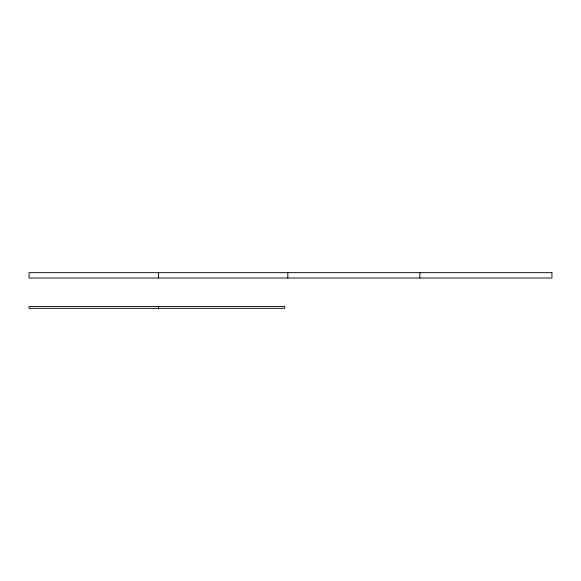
<?xml version="1.0" encoding="UTF-8"?>
<svg xmlns="http://www.w3.org/2000/svg" width="581" height="581" viewBox="0 0 581 581"><rect width="100%" height="100%" fill="white"/><g stroke="black" fill="none" stroke-linecap="round" stroke-linejoin="round"><path stroke-width="0.87" d="M419.889 272.656L419.889 278.008M287.82 272.656L287.82 278.008M158.439 272.656L158.439 278.008M158.439 306.565L158.439 308.344M551.95 272.656L29.05 272.656L29.05 278.008L551.95 278.008L551.95 272.656M284.697 306.565L29.05 306.565L29.05 308.344L284.697 308.344L284.697 306.565"/></g></svg>
